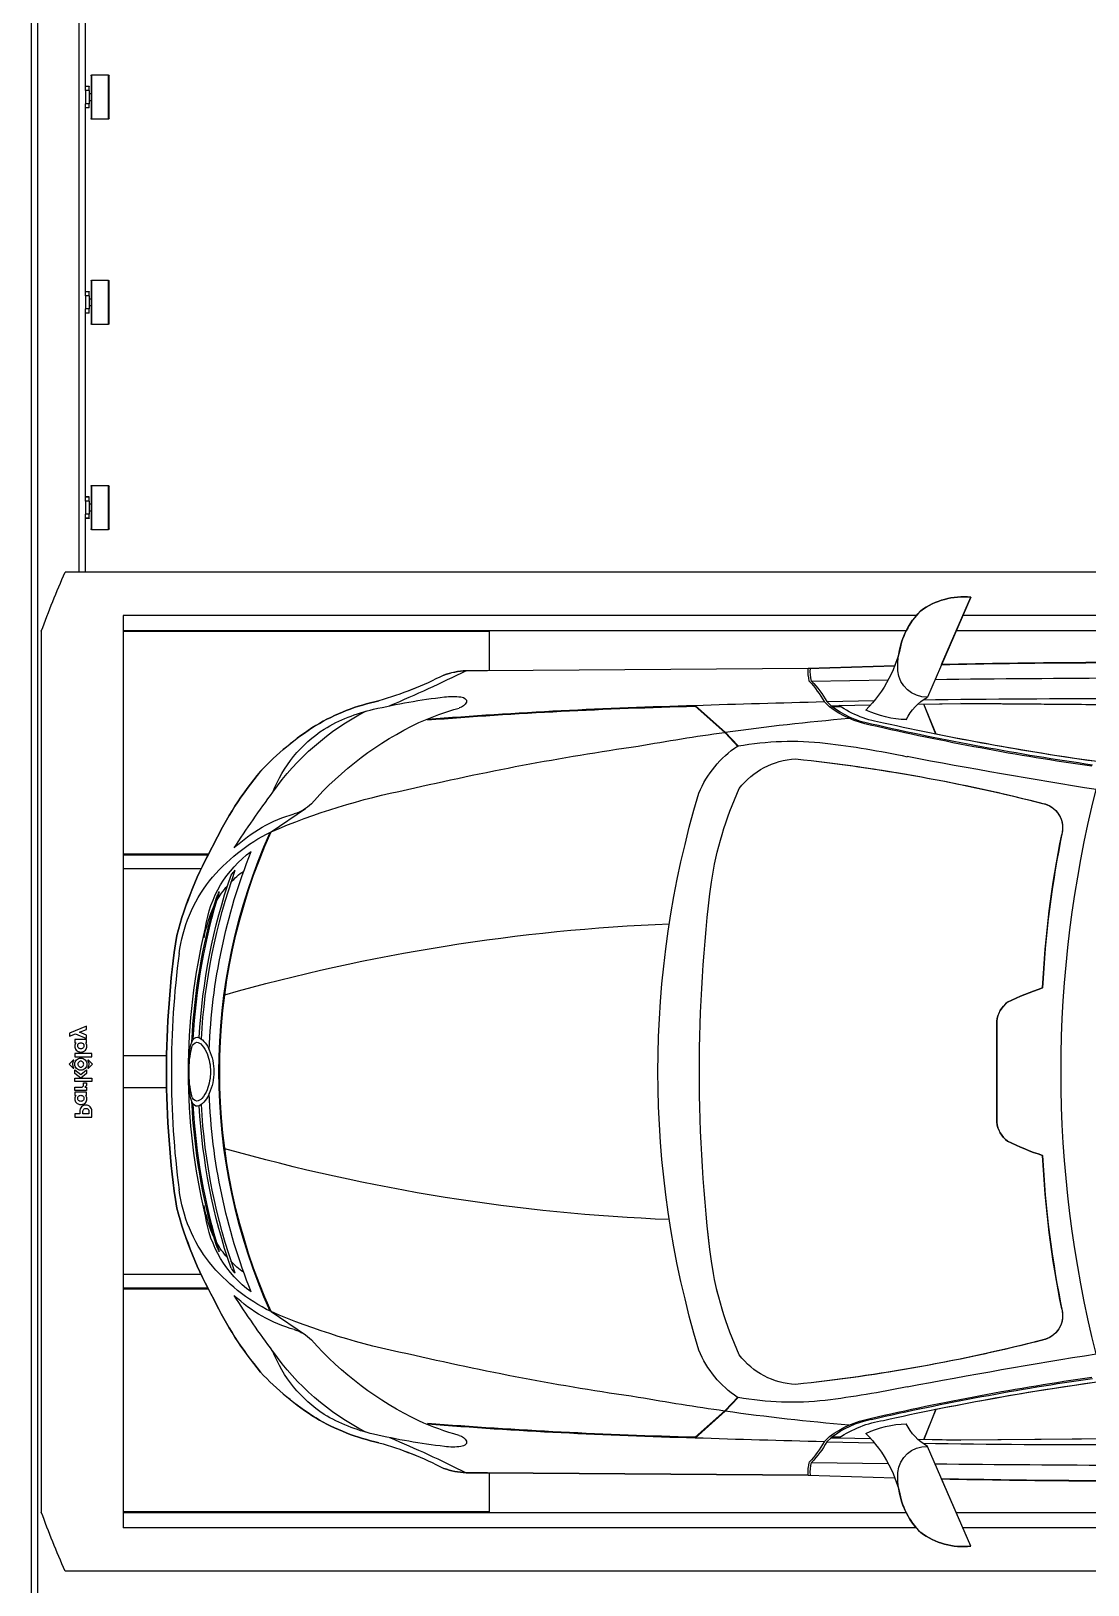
# Model space of a CAD drawing. Header units: millimetres. Extents: x 1221 to 4692, y 1119 to 4782.
# Drawn here: x 4039.6 to 4272.2, y 3611.7 to 3953.8 of the extents above; entities that cross this region are included whole.
import ezdxf

# ---------------------------------------------------------------- set-up
doc = ezdxf.new("R2010")
doc.units = ezdxf.units.MM
for name, color, linetype in [('PK24-LOGO', 7, 'Continuous'), ('PK24E', 7, 'Continuous'), ('PK24E-COMP-CAR', 7, 'Continuous')]:
    doc.layers.add(name, color=color, linetype=linetype)
doc.layers.add('PK24E-COMP-PALLET', color=132, linetype='Continuous', true_color=0x00b7c8)
doc.layers.add('PK24E-SYS-SHELF', color=31, linetype='Continuous', true_color=0xffcc5a)

# ---------------------------------------------------------------- blocks, each defined once
blk = doc.blocks.new('SEDAN---TOP-COMP-PKE24')
at = {"layer": 'PK24E-COMP-CAR'}
for p, q in [((-62.86, 104.5), (-72.44, 82.5)), ((-98.66, 88.8), (-79.61, 89.39)), ((-169.27, 88.29), (-174, 88.29)), ((-98.66, 88.8), (-169.27, 88.29)), ((-97.93, 86.02), (-81.06, 86.26)), ((-116.92, 74.75), (-123.58, 80.66)), ((-116.92, 74.58), (-123.58, 80.49)), ((-95.15, 81.48), (-93.97, 80.32)), ((-94.58, 81.49), (-84.09, 81.71)), ((-94.58, 81.49), (-93.64, 80.58)), ((-93.64, 80.58), (-91.91, 80.62)), ((-93.36, 80.34), (-91.61, 80.39)), ((-91.91, 80.62), (-84.91, 80.75)), ((-74.57, 80.93), (-65.09, 81.1)), ((-70.54, 74.33), (-73.22, 80.95)), ((15.63, 80.44), (-65.09, 81.1)), ((-114.09, 71.73), (-116.92, 74.75)), ((-114.09, 71.56), (-116.92, 74.58)), ((-216.91, 52.81), (-209.34, 57.94)), ((-57.16, 11.11), (-57.16, -11.11)), ((-216.91, -52.81), (-209.34, -57.94)), ((-114.09, -71.56), (-116.92, -74.58)), ((-114.09, -71.73), (-116.92, -74.75)), ((-116.92, -74.58), (-123.58, -80.49)), ((-116.92, -74.75), (-123.58, -80.66)), ((-70.54, -74.33), (-73.22, -80.95)), ((-95.15, -81.48), (-93.97, -80.32)), ((-94.58, -81.49), (-93.64, -80.58)), ((-94.58, -81.49), (-84.09, -81.71)), ((-93.64, -80.58), (-91.91, -80.62)), ((-93.36, -80.34), (-91.61, -80.39)), ((-91.91, -80.62), (-84.91, -80.75)), ((-74.57, -80.93), (-65.09, -81.1)), ((15.63, -80.44), (-65.09, -81.1)), ((-62.86, -104.5), (-72.44, -82.5)), ((-169.27, -88.29), (-174, -88.29)), ((-98.66, -88.8), (-169.27, -88.29)), ((-98.66, -88.8), (-79.61, -89.39)), ((-97.93, -86.02), (-81.06, -86.26))]:
    blk.add_line(p, q, dxfattribs=at)
blk.add_lwpolyline([(-9.49, -90.01, -0.007742), (-69.33, -89.64), (-62.86, -104.5, -0.182926), (-73.91, -101.48, -0.158163), (-78.74, -91.93, 0.023024), (-79.61, -89.39), (-98.66, -88.8), (-169.27, -88.29), (-174, -88.29, -0.075259), (-178.89, -87.33, 0.049447), (-193.17, -81.68, -0.080698), (-207.09, -76.23, -0.062715), (-219.23, -66.14, -0.061643), (-229.5, -50.11, -0.061425), (-237.69, -30.02, -0.075225), (-237.69, 30.02, -0.061425), (-229.5, 50.11, -0.061643), (-219.23, 66.14, -0.062715), (-207.09, 76.23, -0.080698), (-193.17, 81.68, 0.049447), (-178.89, 87.33, -0.075259), (-174, 88.29), (-169.27, 88.29), (-98.66, 88.8), (-79.61, 89.39, 0.023024), (-78.74, 91.93, -0.158163), (-73.91, 101.48, -0.182926), (-62.86, 104.5), (-69.33, 89.64, -0.007742), (-9.49, 90.01, -0.077763)], format="xyb", dxfattribs=at)
for points in [[(-65.09, 81.1), (-73.22, 80.95), (-70.53, 74.32, 0.014822), (-35.67, 68.36, 0.030043), (2.71, 65.49, 0.004063), (16.22, 65.21, 0.035411), (8.42, 80.5)], [(-101.46, 68.87, 0.21976), (-113.83, 62.35, 0.069678), (-119.98, 41.74, 0.063275), (-119.98, -41.74, 0.069678), (-113.83, -62.35, 0.21976), (-101.46, -68.87, 0.037117), (-46.41, -58.91, 0.360325), (-42.69, -53.02, -0.038423), (-47.08, -18.45, -0.032223), (-54.77, -15.32, -0.201945), (-57.16, -11.11), (-57.16, 11.11, -0.201945), (-54.77, 15.32, -0.032223), (-47.08, 18.45, -0.038423), (-42.69, 53.02, 0.360325), (-46.41, 58.91, 0.037117)], [(-35.67, -68.36, 0.014822), (-70.53, -74.32), (-73.22, -80.95), (-65.09, -81.1), (8.42, -80.5, 0.035411), (16.22, -65.21, 0.004063), (2.71, -65.49, 0.030043)]]:
    blk.add_lwpolyline(points, format="xyb", close=True, dxfattribs=at)
for centre, radius, start, end in [((-64.4, 88.4), 16.17, 84.5375, 126.0025), ((-61.6, 89.26), 17.35, 135.2065, 183.224), ((-106.68, 100.05), 29.09, 315.424, 349.2913), ((-27.52, -1842.23), 1932.32, 89.46551, 91.2399), ((-214.5, 156.5), 77.8, 285.9155, 297.2387), ((-297.73, 335.52), 276.47, 292.7519, 296.5872), ((-173.26, 71.64), 16.67, 92.5187, 109.7343), ((-88.33, 88.24), 10.35, 176.9022, 192.453), ((-120.33, 66.66), 29.22, 30.4712, 41.4579), ((-90.22, 88.08), 7.98, 174.7847, 194.9697), ((-112.63, 71.62), 20.57, 28.6754, 44.4041), ((-72.64, 88.8), 6.31, 184.7355, 271.8294), ((-4.65, -5675.73), 5762.5, 89.826757, 90.657219), ((-161.84, -60.16), 143.68, 96.751, 103.0827), ((-176.92, 69.41), 13.23, 82.1737, 97.8561), ((-175.21, 80.92), 1.6, 41.6512, 86.9746), ((-66.73, 72.51), 11.5, 119.7345, 154.246), ((-36.58, -2440.23), 2522.39, 88.81394, 90.83629), ((-170.4, 29.26), 56.29, 117.1325, 144.9762), ((-183.36, 36.09), 46.63, 102.1421, 120.5966), ((-186.34, 43.99), 36.69, 102.6348, 120.9753), ((-160.31, 24.5), 57.62, 105.3002, 114.6581), ((-95.87, -1030.07), 1111.07, 91.42921, 94.47226), ((-95.87, -1030.24), 1111.07, 91.42921, 94.47226), ((-176.09, 82.51), 2.49, 283.1984, 331.9154), ((-174.55, 81.55), 0.692, 341.7255, 38.8125), ((-36.32, -2454.38), 2536.54, 91.32888, 91.97137), ((-80.5, 98.49), 22.61, 233.4438, 258.5287), ((-80.74, 97.3), 21.15, 232.2694, 259.1312), ((-78.45, 100.5), 24, 235.8879, 261.2775), ((-76.49, 99.59), 22.08, 244.6304, 268.4473), ((-173.07, 23), 63.18, 122.5877, 136.9421), ((-189.22, 50.92), 29.29, 123.1182, 158.6656), ((-152.98, 10.65), 73.28, 115.3484, 138.6962), ((-43.08, -455.9), 535.77, 94.9919, 97.9221), ((48.2, 656.1), 594.88, 257.06162, 261.83817), ((50.14, 668.51), 607.14, 257.16578, 261.83301), ((47.41, 659.23), 596.69, 257.46559, 261.99639), ((-45, -438.56), 518.32, 97.995, 100.1199), ((-102.26, 4.78), 67.99, 83.8009, 100.0181), ((-118.87, -126.79), 200.59, 77.923, 83.141), ((-52.64, -509.63), 587.29, 98.16734, 103.21053), ((-101.49, 52.6), 22.96, 123.6769, 157.6102), ((-100.59, 52.21), 16.68, 92.9735, 142.5507), ((-140.88, -306.38), 377.31, 75.6057, 84.0024), ((209.43, 1589.03), 1546.4, 259.32932, 260.89545), ((-159.64, 16.61), 77.48, 140.2708, 154.3805), ((-158.26, -83.55), 148.45, 101.1054, 113.2737), ((-43.31, 30.11), 77.54, 155.4324, 171.3758), ((210.31, 0), 253.31, 165.808, 194.192), ((-20.48, -83.54), 243.89, 143.4887, 147.0067), ((-214.29, 65.25), 8.83, 286.3623, 315.0949), ((81.19, 0), 212.94, 163.2572, 196.7428), ((-48.11, 53.72), 5.46, 344.2805, 79.2136), ((-203.41, 26.57), 31.35, 105.5199, 133.6166), ((-199.28, 16.8), 40.1, 116.0817, 141.0743), ((-99.23, 0), 129.15, 155.9157, 204.0843), ((-99.06, 0), 129.15, 155.8616, 204.1384), ((179.75, 7.18), 227.11, 168.5559, 177.1567), ((-152.11, 6.89), 88.65, 150.8176, 164.8775), ((-206.61, 28.32), 24.95, 126.0607, 172.1709), ((-99.65, -0.01), 130.96, 158.2662, 177.8999), ((-205.51, 22.25), 31.83, 141.6601, 173.1733), ((-99.67, -0.01), 133.28, 161.0425, 176.7705), ((-99.66, -0.01), 132.78, 160.4779, 176.8863), ((-216.31, 33.98), 12.15, 123.0411, 140.9727), ((-198.32, 21.08), 35.27, 138.6846, 140.9658), ((208.52, 0), 331.14, 172.7589, 187.2411), ((-99.66, -0.01), 134.86, 163.5999, 177.2039), ((-99.68, 0), 134.56, 162.8481, 176.962), ((-185.33, 17.99), 48.1, 153.192, 155.3203), ((-213.93, 29.41), 17.05, 137.5427, 151.3063), ((-197.47, 22.79), 34.84, 156.654, 168.918), ((-99.69, 0), 135.4, 166.4538, 193.5462), ((-112.46, -386.64), 419.55, 92.2915, 105.8548), ((-39.3, 0), 200.64, 171.3961, 188.6039), ((-36.68, 0), 202.11, 172.5993, 187.4007), ((-26.66, -42.67), 64.44, 108.4794, 115.8619), ((-50.97, 10.37), 6.23, 127.5597, 173.228), ((-228.37, 3.97), 6.5, 150.9416, 173.9628), ((-233.19, 6.58), 1.02, 63.7035, 147.9621), ((-235.4, 3.07), 5.18, 19.4522, 58.9919), ((-202.83, 0.56), 32.26, 172.7148, 178.7464), ((-212.26, 0.19), 22.72, 166.9051, 180.4687), ((-232.9, 5.01), 1.53, 102.1025, 167.8605), ((-233.52, 4.76), 1.77, 38.8304, 81.862), ((-237.14, 1.55), 6.6, 21.4953, 40.8079), ((-240.92, 0.01), 10.68, 359.9671, 21.793), ((-241.08, 0.02), 11.58, 359.9064, 24.3217), ((-202.83, -0.56), 32.26, 181.2536, 187.2852), ((-212.26, -0.19), 22.72, 179.5313, 193.0949), ((-240.92, -0.01), 10.68, 338.207, 0.0329), ((-241.08, -0.02), 11.58, 335.6783, 0.0936), ((-228.37, -3.97), 6.5, 186.0372, 209.0584), ((-232.9, -5.01), 1.53, 192.1395, 257.8975), ((-99.66, 0.01), 134.86, 182.7961, 196.4001), ((-233.52, -4.76), 1.77, 278.138, 321.1696), ((-235.4, -3.07), 5.18, 301.0081, 340.5478), ((-237.14, -1.55), 6.6, 319.1921, 338.5047), ((-99.65, 0.01), 130.96, 182.1001, 201.7338), ((-99.68, 0), 134.56, 183.038, 197.1519), ((-233.19, -6.58), 1.02, 212.0379, 296.2965), ((-99.67, 0.01), 133.28, 183.2295, 198.9575), ((-99.66, 0.01), 132.78, 183.1137, 199.5221), ((-50.97, -10.37), 6.23, 186.772, 232.4403), ((-112.46, 386.64), 419.55, 254.1452, 267.7085), ((-26.66, 42.67), 64.44, 244.1381, 251.5206), ((179.75, -7.18), 227.11, 182.8433, 191.4441), ((-205.51, -22.25), 31.83, 186.8267, 218.3399), ((-152.11, -6.89), 88.65, 195.1225, 209.1824), ((-197.47, -22.79), 34.84, 191.082, 203.346), ((-206.61, -28.32), 24.95, 187.8291, 233.9393), ((-213.93, -29.41), 17.05, 208.6937, 222.4573), ((-185.33, -17.99), 48.1, 204.6797, 206.808), ((-199.28, -16.8), 40.1, 218.9257, 243.9183), ((-216.31, -33.98), 12.15, 219.0273, 236.9589), ((-198.32, -21.08), 35.27, 219.0342, 221.3154), ((-43.31, -30.11), 77.54, 188.6242, 204.5676), ((-159.64, -16.61), 77.48, 205.6195, 219.7292), ((-20.48, 83.54), 243.89, 212.9933, 216.5113), ((-203.41, -26.57), 31.35, 226.3834, 254.4801), ((-158.26, 83.55), 148.45, 246.7263, 258.8946), ((-48.11, -53.72), 5.46, 280.7864, 15.7195), ((-214.29, -65.25), 8.83, 44.9051, 73.6377), ((-170.4, -29.26), 56.29, 215.0238, 242.8675), ((-189.22, -50.92), 29.29, 201.3344, 236.8818), ((-152.98, -10.65), 73.28, 221.3038, 244.6516), ((-101.49, -52.6), 22.96, 202.3898, 236.3231), ((-140.88, 306.38), 377.31, 275.9976, 284.3943), ((-52.64, 509.63), 587.29, 256.78947, 261.83266), ((-100.59, -52.21), 16.68, 217.4493, 267.0265), ((209.43, -1589.03), 1546.4, 99.10455, 100.67068), ((-173.07, -23), 63.18, 223.0579, 237.4123), ((48.2, -656.1), 594.88, 98.16183, 102.93838), ((50.14, -668.51), 607.14, 98.16699, 102.83422), ((47.41, -659.23), 596.69, 98.00361, 102.53441), ((-45, 438.56), 518.32, 259.8801, 262.005), ((-102.26, -4.78), 67.99, 259.9819, 276.1991), ((-118.87, 126.79), 200.59, 276.859, 282.077), ((-43.08, 455.9), 535.77, 262.0779, 265.0081), ((-183.36, -36.09), 46.63, 239.4034, 257.8579), ((-186.34, -43.99), 36.69, 239.0247, 257.3652), ((-160.31, -24.5), 57.62, 245.3419, 254.6998), ((-95.87, 1030.24), 1111.07, 265.52774, 268.57079), ((-95.87, 1030.07), 1111.07, 265.52774, 268.57079), ((-80.5, -98.49), 22.61, 101.4713, 126.5562), ((-80.74, -97.3), 21.15, 100.8688, 127.7306), ((-78.45, -100.5), 24, 98.7225, 124.1121), ((-76.49, -99.59), 22.08, 91.5527, 115.3696), ((-66.73, -72.51), 11.5, 205.754, 240.2655), ((-161.84, 60.16), 143.68, 256.9173, 263.249), ((-214.5, -156.5), 77.8, 62.7613, 74.0845), ((-297.73, -335.52), 276.47, 63.4128, 67.2481), ((-176.09, -82.51), 2.49, 28.0846, 76.8016), ((-175.21, -80.92), 1.6, 273.0254, 318.3488), ((-174.55, -81.55), 0.692, 321.1875, 18.2745), ((-36.32, 2454.38), 2536.54, 268.02863, 268.67112), ((-120.33, -66.66), 29.22, 318.5421, 329.5288), ((-112.63, -71.62), 20.57, 315.5959, 331.3246), ((-106.68, -100.05), 29.09, 10.7087, 44.576), ((-36.58, 2440.23), 2522.39, 269.16371, 271.18606), ((-176.92, -69.41), 13.23, 262.1439, 277.8263), ((-72.64, -88.8), 6.31, 88.1706, 175.2645), ((-173.26, -71.64), 16.67, 250.2657, 267.4813), ((-88.33, -88.24), 10.35, 167.547, 183.0978), ((-90.22, -88.08), 7.98, 165.0303, 185.2153), ((-61.6, -89.26), 17.35, 176.776, 224.7935), ((-4.65, 5675.73), 5762.5, 269.342781, 270.173243), ((-27.52, 1842.23), 1932.32, 268.7601, 270.53449), ((-64.4, -88.4), 16.17, 233.9975, 275.4625)]:
    blk.add_arc(centre, radius, start, end, dxfattribs=at)
blk = doc.blocks.new('LOGO----DECOR-PK24')
at = {"layer": 'PK24-LOGO'}
for p, q in [((-10, 2.13), (-8.71, 2.13)), ((-10, -1.62), (-10, 2.13)), ((-9.29, 1.47), (-9.29, 0.11)), ((-8.76, 1.47), (-9.29, 1.47)), ((-9.29, 0.11), (-8.76, 0.11)), ((-8.61, 1.46), (-8.76, 1.47)), ((-8.76, 0.11), (-8.61, 0.13)), ((-8.71, 2.13), (-8.43, 2.11)), ((-8.48, 1.42), (-8.61, 1.46)), ((-8.61, 0.13), (-8.48, 0.17)), ((-8.36, 1.35), (-8.48, 1.42)), ((-8.48, 0.17), (-8.36, 0.23)), ((-8.43, 2.11), (-8.3, 2.07)), ((-8.26, 1.27), (-8.36, 1.35)), ((-8.36, 0.23), (-8.26, 0.31)), ((-8.3, 2.07), (-8.17, 2.03)), ((-8.19, 1.17), (-8.26, 1.27)), ((-8.26, 0.31), (-8.19, 0.41)), ((-8.13, 1.05), (-8.19, 1.17)), ((-8.19, 0.41), (-8.13, 0.53)), ((-8.17, 2.03), (-7.94, 1.9)), ((-8.09, 0.93), (-8.13, 1.05)), ((-8.13, 0.53), (-8.09, 0.66)), ((-8.08, 0.79), (-8.09, 0.93)), ((-8.09, 0.66), (-8.08, 0.79)), ((-7.94, 1.9), (-7.74, 1.74)), ((-7.74, 1.74), (-7.58, 1.55)), ((-7.58, 0.04), (-7.74, -0.16)), ((-7.58, 1.55), (-7.46, 1.32)), ((-7.46, 0.27), (-7.58, 0.04)), ((-7.46, 1.32), (-7.38, 1.06)), ((-7.38, 0.52), (-7.46, 0.27)), ((-7.38, 1.06), (-7.36, 0.79)), ((-7.36, 0.79), (-7.38, 0.52)), ((-7.19, -0.02), (-7.16, 0.13)), ((-7.16, 0.13), (-7.11, 0.26)), ((-7.11, 0.26), (-6.98, 0.49)), ((-6.98, 0.49), (-6.82, 0.68)), ((-6.82, 0.68), (-6.62, 0.82)), ((-6.62, 0.82), (-6.41, 0.92)), ((-6.42, 0.06), (-6.48, -0.05)), ((-6.33, 0.17), (-6.42, 0.06)), ((-6.41, 0.92), (-6.19, 0.98)), ((-6.23, 0.25), (-6.33, 0.17)), ((-6.11, 0.31), (-6.23, 0.25)), ((-6.19, 0.98), (-5.97, 1)), ((-5.98, 0.35), (-6.11, 0.31)), ((-5.84, 0.36), (-5.98, 0.35)), ((-5.97, 1), (-5.74, 0.98)), ((-5.71, 0.35), (-5.84, 0.36)), ((-5.74, 0.98), (-5.53, 0.92)), ((-5.58, 0.31), (-5.71, 0.35)), ((-5.47, 0.24), (-5.58, 0.31)), ((-5.53, 0.92), (-5.35, 0.82)), ((-5.37, 0.16), (-5.47, 0.24)), ((-5.29, 0.06), (-5.37, 0.16)), ((-5.35, 0.82), (-5.21, 0.7)), ((-5.23, -0.06), (-5.29, 0.06)), ((-5.21, 0.7), (-5.21, 0.95)), ((-5.21, 0.95), (-4.5, 0.95)), ((-4.5, 0.95), (-4.5, -1.62)), ((-3.41, 0.95), (-4.11, 0.95)), ((-4.11, 0.95), (-4.11, -1.62)), ((-3.41, 0.53), (-3.41, 0.95)), ((-3.36, 0.62), (-3.41, 0.53)), ((-3.37, -0.03), (-3.32, 0.06)), ((-3.29, 0.71), (-3.36, 0.62)), ((-3.32, 0.06), (-3.26, 0.13)), ((-3.22, 0.78), (-3.29, 0.71)), ((-3.26, 0.13), (-3.19, 0.19)), ((-3.14, 0.84), (-3.22, 0.78)), ((-3.19, 0.19), (-3.11, 0.23)), ((-3.05, 0.89), (-3.14, 0.84)), ((-3.11, 0.23), (-3.02, 0.26)), ((-2.94, 0.92), (-3.05, 0.89)), ((-3.02, 0.26), (-2.92, 0.27)), ((-2.83, 0.94), (-2.94, 0.92)), ((-2.92, 0.27), (-2.42, 0.27)), ((-2.7, 0.95), (-2.83, 0.94)), ((-2.42, 0.95), (-2.7, 0.95)), ((-2.42, 0.27), (-2.42, 0.95)), ((-1.42, 2.13), (-2.13, 2.13)), ((-2.13, 2.13), (-2.13, -1.62)), ((-1.42, -1.62), (-1.42, 2.13)), ((-0.37, 0.95), (-1.42, -0.33)), ((-0.61, -0.33), (0.44, 0.95)), ((0.44, 0.95), (-0.37, 0.95)), ((0.44, 0.19), (0.36, -0.06)), ((0.56, 0.41), (0.44, 0.19)), ((0.72, 0.61), (0.56, 0.41)), ((0.92, 0.77), (0.72, 0.61)), ((0.77, 1.32), (0.79, 1.37)), ((0.78, 1.26), (0.77, 1.32)), ((0.81, 1.24), (0.78, 1.26)), ((0.79, 1.37), (1.61, 2.19)), ((0.85, 1.23), (0.81, 1.24)), ((0.89, 1.24), (0.85, 1.23)), ((1.07, 1.32), (0.89, 1.24)), ((1.15, 0.9), (0.92, 0.77)), ((1.27, 1.37), (1.07, 1.32)), ((1.07, -0.08), (1.13, 0.03)), ((1.13, 0.03), (1.21, 0.12)), ((1.4, 0.98), (1.15, 0.9)), ((1.21, 0.12), (1.3, 0.2)), ((1.46, 1.41), (1.27, 1.37)), ((1.3, 0.2), (1.41, 0.26)), ((1.67, 1), (1.4, 0.98)), ((1.41, 0.26), (1.54, 0.3)), ((1.67, 1.42), (1.46, 1.41)), ((1.54, 0.3), (1.67, 0.31)), ((1.61, 2.19), (1.67, 2.21)), ((1.67, 2.21), (1.73, 2.19)), ((1.87, 1.41), (1.67, 1.42)), ((1.94, 0.98), (1.67, 1)), ((1.67, 0.31), (1.8, 0.3)), ((1.73, 2.19), (2.54, 1.37)), ((1.8, 0.3), (1.92, 0.26)), ((2.07, 1.37), (1.87, 1.41)), ((1.92, 0.26), (2.03, 0.2)), ((2.19, 0.9), (1.94, 0.98)), ((2.03, 0.2), (2.13, 0.12)), ((2.26, 1.32), (2.07, 1.37)), ((2.13, 0.12), (2.2, 0.03)), ((2.41, 0.77), (2.19, 0.9)), ((2.2, 0.03), (2.26, -0.08)), ((2.45, 1.24), (2.26, 1.32)), ((2.61, 0.61), (2.41, 0.77)), ((2.48, 1.23), (2.45, 1.24)), ((2.52, 1.24), (2.48, 1.23)), ((2.55, 1.26), (2.52, 1.24)), ((2.54, 1.37), (2.57, 1.32)), ((2.57, 1.32), (2.55, 1.26)), ((2.78, 0.41), (2.61, 0.61)), ((2.9, 0.19), (2.78, 0.41)), ((2.98, -0.06), (2.9, 0.19)), ((3.31, 2.13), (4.01, 2.13)), ((3.31, -1.62), (3.31, 2.13)), ((4.01, 2.13), (4.01, -1.62)), ((4.37, -0.02), (4.4, 0.13)), ((4.4, 0.13), (4.45, 0.26)), ((4.45, 0.26), (4.58, 0.49)), ((4.58, 0.49), (4.74, 0.68)), ((4.74, 0.68), (4.93, 0.82)), ((4.93, 0.82), (5.15, 0.92)), ((5.14, 0.06), (5.08, -0.05)), ((5.23, 0.17), (5.14, 0.06)), ((5.15, 0.92), (5.37, 0.98)), ((5.33, 0.25), (5.23, 0.17)), ((5.45, 0.31), (5.33, 0.25)), ((5.37, 0.98), (5.59, 1)), ((5.58, 0.35), (5.45, 0.31)), ((5.72, 0.36), (5.58, 0.35)), ((5.59, 1), (5.82, 0.98)), ((5.85, 0.35), (5.72, 0.36)), ((5.82, 0.98), (6.03, 0.92)), ((5.98, 0.31), (5.85, 0.35)), ((6.09, 0.24), (5.98, 0.31)), ((6.03, 0.92), (6.21, 0.82)), ((6.19, 0.16), (6.09, 0.24)), ((6.27, 0.06), (6.19, 0.16)), ((6.21, 0.82), (6.35, 0.7)), ((6.32, -0.06), (6.27, 0.06)), ((6.35, 0.7), (6.35, 0.95)), ((6.35, 0.95), (7.06, 0.95)), ((7.06, 0.95), (7.06, -1.62)), ((8.33, -1.51), (7.31, 0.95)), ((7.31, 0.95), (8.05, 0.95)), ((8.05, 0.95), (8.68, -0.63)), ((10, 0.95), (8.51, -2.81)), ((8.68, -0.63), (9.27, 0.95)), ((9.27, 0.95), (10, 0.95)), ((-9.29, -1.62), (-10, -1.62)), ((-8.71, -0.55), (-9.29, -0.55)), ((-9.29, -0.55), (-9.29, -1.62)), ((-8.43, -0.52), (-8.71, -0.55)), ((-8.3, -0.49), (-8.43, -0.52)), ((-8.17, -0.44), (-8.3, -0.49)), ((-7.94, -0.32), (-8.17, -0.44)), ((-7.74, -0.16), (-7.94, -0.32)), ((-7.22, -0.33), (-7.21, -0.17)), ((-7.21, -0.5), (-7.22, -0.33)), ((-7.21, -0.17), (-7.19, -0.02)), ((-7.19, -0.65), (-7.21, -0.5)), ((-7.16, -0.79), (-7.19, -0.65)), ((-7.1, -0.92), (-7.16, -0.79)), ((-6.97, -1.15), (-7.1, -0.92)), ((-6.81, -1.34), (-6.97, -1.15)), ((-6.62, -1.48), (-6.81, -1.34)), ((-6.41, -1.59), (-6.62, -1.48)), ((-6.52, -0.18), (-6.53, -0.33)), ((-6.53, -0.33), (-6.52, -0.47)), ((-6.48, -0.05), (-6.52, -0.18)), ((-6.52, -0.47), (-6.48, -0.6)), ((-6.48, -0.6), (-6.42, -0.72)), ((-6.42, -0.72), (-6.33, -0.82)), ((-6.19, -1.65), (-6.41, -1.59)), ((-6.33, -0.82), (-6.23, -0.9)), ((-6.23, -0.9), (-6.11, -0.97)), ((-5.98, -1.67), (-6.19, -1.65)), ((-6.11, -0.97), (-5.98, -1.01)), ((-5.98, -1.01), (-5.84, -1.02)), ((-5.74, -1.65), (-5.98, -1.67)), ((-5.84, -1.02), (-5.71, -1.01)), ((-5.53, -1.57), (-5.74, -1.65)), ((-5.71, -1.01), (-5.58, -0.97)), ((-5.58, -0.97), (-5.47, -0.9)), ((-5.35, -1.47), (-5.53, -1.57)), ((-5.47, -0.9), (-5.37, -0.82)), ((-5.37, -0.82), (-5.29, -0.72)), ((-5.21, -1.33), (-5.35, -1.47)), ((-5.29, -0.72), (-5.23, -0.6)), ((-5.2, -0.19), (-5.23, -0.06)), ((-5.23, -0.6), (-5.2, -0.47)), ((-5.21, -1.62), (-5.21, -1.33)), ((-5.21, -1.33), (-5.21, -1.33)), ((-4.5, -1.62), (-5.21, -1.62)), ((-5.19, -0.33), (-5.2, -0.19)), ((-5.2, -0.47), (-5.19, -0.33)), ((-4.11, -1.62), (-3.41, -1.62)), ((-3.41, -0.21), (-3.4, -0.12)), ((-3.41, -1.62), (-3.41, -0.21)), ((-3.4, -0.12), (-3.37, -0.03)), ((-2.13, -1.62), (-1.42, -1.62)), ((-1.42, -0.33), (-0.37, -1.62)), ((0.44, -1.62), (-0.61, -0.33)), ((-0.37, -1.62), (0.44, -1.62)), ((0.36, -0.06), (0.33, -0.33)), ((0.33, -0.33), (0.36, -0.6)), ((0.36, -0.6), (0.44, -0.85)), ((0.44, -0.85), (0.56, -1.08)), ((0.56, -1.08), (0.72, -1.28)), ((0.72, -1.28), (0.92, -1.44)), ((0.77, -1.98), (0.78, -1.93)), ((0.79, -2.04), (0.77, -1.98)), ((0.78, -1.93), (0.81, -1.9)), ((1.61, -2.85), (0.79, -2.04)), ((0.81, -1.9), (0.85, -1.89)), ((0.85, -1.89), (0.89, -1.9)), ((0.89, -1.9), (1.07, -1.98)), ((0.92, -1.44), (1.15, -1.56)), ((1.02, -0.33), (1.03, -0.2)), ((1.03, -0.46), (1.02, -0.33)), ((1.03, -0.2), (1.07, -0.08)), ((1.07, -0.59), (1.03, -0.46)), ((1.13, -0.7), (1.07, -0.59)), ((1.07, -1.98), (1.27, -2.04)), ((1.21, -0.79), (1.13, -0.7)), ((1.15, -1.56), (1.4, -1.64)), ((1.3, -0.87), (1.21, -0.79)), ((1.27, -2.04), (1.46, -2.07)), ((1.41, -0.93), (1.3, -0.87)), ((1.4, -1.64), (1.67, -1.67)), ((1.54, -0.97), (1.41, -0.93)), ((1.46, -2.07), (1.67, -2.09)), ((1.67, -0.98), (1.54, -0.97)), ((1.67, -2.88), (1.61, -2.85)), ((1.8, -0.97), (1.67, -0.98)), ((1.67, -1.67), (1.94, -1.64)), ((1.67, -2.09), (1.87, -2.07)), ((1.73, -2.85), (1.67, -2.88)), ((2.54, -2.04), (1.73, -2.85)), ((1.92, -0.93), (1.8, -0.97)), ((1.87, -2.07), (2.07, -2.04)), ((2.03, -0.87), (1.92, -0.93)), ((1.94, -1.64), (2.19, -1.56)), ((2.13, -0.79), (2.03, -0.87)), ((2.07, -2.04), (2.26, -1.98)), ((2.2, -0.7), (2.13, -0.79)), ((2.19, -1.56), (2.41, -1.44)), ((2.26, -0.59), (2.2, -0.7)), ((2.26, -0.08), (2.3, -0.2)), ((2.3, -0.46), (2.26, -0.59)), ((2.26, -1.98), (2.45, -1.9)), ((2.3, -0.2), (2.31, -0.33)), ((2.31, -0.33), (2.3, -0.46)), ((2.41, -1.44), (2.61, -1.28)), ((2.45, -1.9), (2.48, -1.89)), ((2.48, -1.89), (2.52, -1.9)), ((2.52, -1.9), (2.55, -1.93)), ((2.57, -1.98), (2.54, -2.04)), ((2.55, -1.93), (2.57, -1.98)), ((2.61, -1.28), (2.78, -1.08)), ((2.78, -1.08), (2.9, -0.85)), ((2.9, -0.85), (2.98, -0.6)), ((3, -0.33), (2.98, -0.06)), ((2.98, -0.6), (3, -0.33)), ((4.01, -1.62), (3.31, -1.62)), ((4.34, -0.17), (4.37, -0.02)), ((4.34, -0.33), (4.34, -0.17)), ((4.34, -0.5), (4.34, -0.33)), ((4.37, -0.65), (4.34, -0.5)), ((4.4, -0.79), (4.37, -0.65)), ((4.46, -0.92), (4.4, -0.79)), ((4.59, -1.15), (4.46, -0.92)), ((4.75, -1.34), (4.59, -1.15)), ((4.94, -1.48), (4.75, -1.34)), ((5.15, -1.59), (4.94, -1.48)), ((5.04, -0.18), (5.03, -0.33)), ((5.03, -0.33), (5.04, -0.47)), ((5.08, -0.05), (5.04, -0.18)), ((5.04, -0.47), (5.08, -0.6)), ((5.08, -0.6), (5.14, -0.72)), ((5.14, -0.72), (5.23, -0.82)), ((5.37, -1.65), (5.15, -1.59)), ((5.23, -0.82), (5.33, -0.9)), ((5.33, -0.9), (5.45, -0.97)), ((5.58, -1.67), (5.37, -1.65)), ((5.45, -0.97), (5.58, -1.01)), ((5.58, -1.01), (5.72, -1.02)), ((5.81, -1.65), (5.58, -1.67)), ((5.72, -1.02), (5.85, -1.01)), ((6.03, -1.57), (5.81, -1.65)), ((5.85, -1.01), (5.98, -0.97)), ((5.98, -0.97), (6.09, -0.9)), ((6.21, -1.47), (6.03, -1.57)), ((6.09, -0.9), (6.19, -0.82)), ((6.19, -0.82), (6.27, -0.72)), ((6.35, -1.33), (6.21, -1.47)), ((6.27, -0.72), (6.32, -0.6)), ((6.36, -0.19), (6.32, -0.06)), ((6.32, -0.6), (6.36, -0.47)), ((6.35, -1.62), (6.35, -1.33)), ((6.35, -1.33), (6.35, -1.33)), ((7.06, -1.62), (6.35, -1.62)), ((6.37, -0.33), (6.36, -0.19)), ((6.36, -0.47), (6.37, -0.33)), ((7.8, -2.81), (8.33, -1.51)), ((8.51, -2.81), (7.8, -2.81))]:
    blk.add_line(p, q, dxfattribs=at)
blk = doc.blocks.new('*U41')
at = {"layer": 'PK24E-COMP-PALLET'}
for p, q in [((262.27, 110), (-262.27, 110)), ((-249.45, -100.42), (-249.45, 100.42)), ((-74.88, 100.42), (-249.45, 100.42)), ((249.45, 100.42), (-64.64, 100.42)), ((-267.5, -96.99), (-267.5, 96.99)), ((-77.07, 97.11), (-249.45, 97.11)), ((-168.92, 96.89), (-249.45, 96.89)), ((-168.92, 88.29), (-168.92, 96.89)), ((249.45, 97.11), (-66.08, 97.11)), ((-230.71, 47.89), (-249.45, 47.89)), ((-230.82, 47.67), (-249.45, 47.67)), ((-232.31, 44.65), (-249.45, 44.65)), ((-239.91, 3.52), (-249.45, 3.52)), ((-239.91, -3.52), (-249.45, -3.52)), ((-232.31, -44.65), (-249.45, -44.65)), ((-230.82, -47.67), (-249.45, -47.67)), ((-230.71, -47.89), (-249.45, -47.89)), ((-168.92, -96.89), (-168.92, -88.29)), ((-168.92, -96.89), (-249.45, -96.89)), ((-77.07, -97.11), (-249.45, -97.11)), ((249.45, -97.11), (-66.08, -97.11)), ((-74.88, -100.42), (-249.45, -100.42)), ((249.45, -100.42), (-64.64, -100.42)), ((262.27, -110), (-262.27, -110))]:
    blk.add_line(p, q, dxfattribs=at)
for start, end in [(156.6469, 159.5434), (200.4566, 203.3531)]:
    blk.add_arc((-7.5, 0), 277.5, start, end, dxfattribs=at)
at = {"linetype": 'Continuous', "rotation": 270}
blk.add_blockref('LOGO----DECOR-PK24', (-258.47, 0), dxfattribs=at)
at = {"layer": 'PK24E'}
blk.add_blockref('SEDAN---TOP-COMP-PKE24', (0, 0), dxfattribs=at)
blk = doc.blocks.new('*U49')
at = {"layer": 'PK24E-SYS-SHELF'}
for p, q in [((-268.25, 1037.98), (-268.25, -109.5)), ((-269.75, -109.5), (-269.75, 1022.8)), ((-259.25, -109.5), (-259.25, 116)), ((-257.75, 116), (-257.75, 103.89)), ((-256.55, 97.2), (-256.55, 106.5)), ((-252.75, 106.7), (-256.35, 106.7)), ((-256.35, 106.7), (-256.35, 97)), ((-252.75, 97), (-252.75, 106.7)), ((-252.55, 106.5), (-252.55, 97.2)), ((-256.95, 104.17), (-257.75, 104.17)), ((-256.95, 104.15), (-257.75, 104.15)), ((-257.75, 103.89), (-257.75, 103.26)), ((-256.95, 103.26), (-257.75, 103.26)), ((-257.75, 100.34), (-257.75, 103.26)), ((-256.95, 104.15), (-256.95, 104.17)), ((-256.95, 104.15), (-256.95, 103.26)), ((-256.95, 100.34), (-256.95, 103.26)), ((-256.95, 100.34), (-257.75, 100.34)), ((-257.75, 100.34), (-257.75, 99.71)), ((-257.75, 99.71), (-257.75, 58.69)), ((-256.95, 99.45), (-257.75, 99.45)), ((-257.75, 99.43), (-256.95, 99.43)), ((-256.55, 102.6), (-256.95, 102.6)), ((-256.95, 101), (-256.55, 101)), ((-256.95, 100.34), (-256.95, 99.45)), ((-256.95, 99.43), (-256.95, 99.45)), ((-256.55, 97.1), (-256.55, 97.2)), ((-256.35, 97), (-256.35, 96.9)), ((-256.35, 96.9), (-252.75, 96.9)), ((-252.75, 96.9), (-252.75, 97)), ((-252.55, 97.2), (-252.55, 97.1)), ((-256.95, 58.97), (-257.75, 58.97)), ((-256.95, 58.95), (-257.75, 58.95)), ((-257.75, 58.69), (-257.75, 58.06)), ((-256.95, 58.95), (-256.95, 58.97)), ((-256.95, 58.95), (-256.95, 58.06)), ((-256.55, 52), (-256.55, 61.3)), ((-252.75, 61.5), (-256.35, 61.5)), ((-256.35, 61.5), (-256.35, 51.8)), ((-252.75, 51.8), (-252.75, 61.5)), ((-252.55, 61.3), (-252.55, 52)), ((-256.95, 58.06), (-257.75, 58.06)), ((-257.75, 55.14), (-257.75, 58.06)), ((-256.95, 55.14), (-257.75, 55.14)), ((-257.75, 55.14), (-257.75, 54.51)), ((-256.95, 55.14), (-256.95, 58.06)), ((-256.55, 57.4), (-256.95, 57.4)), ((-256.95, 55.8), (-256.55, 55.8)), ((-256.95, 55.14), (-256.95, 54.25)), ((-257.75, 54.51), (-257.75, 13.49)), ((-256.95, 54.25), (-257.75, 54.25)), ((-257.75, 54.23), (-256.95, 54.23)), ((-256.95, 54.23), (-256.95, 54.25)), ((-256.55, 51.9), (-256.55, 52)), ((-256.35, 51.8), (-256.35, 51.7)), ((-256.35, 51.7), (-252.75, 51.7)), ((-252.75, 51.7), (-252.75, 51.8)), ((-252.55, 52), (-252.55, 51.9)), ((-256.95, 13.77), (-257.75, 13.77)), ((-256.95, 13.75), (-257.75, 13.75)), ((-256.95, 13.75), (-256.95, 13.77)), ((-256.95, 13.75), (-256.95, 12.86)), ((-256.55, 6.8), (-256.55, 16.1)), ((-252.75, 16.3), (-256.35, 16.3)), ((-256.35, 16.3), (-256.35, 6.6)), ((-252.75, 6.6), (-252.75, 16.3)), ((-252.55, 16.1), (-252.55, 6.8)), ((-257.75, 13.49), (-257.75, 12.86)), ((-256.95, 12.86), (-257.75, 12.86)), ((-257.75, 9.94), (-257.75, 12.86)), ((-256.95, 9.94), (-256.95, 12.86)), ((-256.55, 12.2), (-256.95, 12.2)), ((-256.95, 10.6), (-256.55, 10.6)), ((-256.95, 9.94), (-257.75, 9.94)), ((-257.75, 9.94), (-257.75, 9.31)), ((-257.75, 9.31), (-257.75, -31.71)), ((-256.95, 9.05), (-257.75, 9.05)), ((-257.75, 9.03), (-256.95, 9.03)), ((-256.95, 9.94), (-256.95, 9.05)), ((-256.95, 9.03), (-256.95, 9.05)), ((-256.55, 6.7), (-256.55, 6.8)), ((-256.35, 6.6), (-256.35, 6.5)), ((-256.35, 6.5), (-252.75, 6.5)), ((-252.75, 6.5), (-252.75, 6.6)), ((-252.55, 6.8), (-252.55, 6.7))]:
    blk.add_line(p, q, dxfattribs=at)
for centre, start, end in [((-256.35, 106.5), 90, 180), ((-252.75, 106.5), 0, 90), ((-256.35, 97.1), 180, 270), ((-252.75, 97.1), 270, 0), ((-256.35, 61.3), 90, 180), ((-252.75, 61.3), 0, 90), ((-256.35, 51.9), 180, 270), ((-252.75, 51.9), 270, 0), ((-256.35, 16.1), 90, 180), ((-252.75, 16.1), 0, 90), ((-256.35, 6.7), 180, 270), ((-252.75, 6.7), 270, 0)]:
    blk.add_arc(centre, 0.2, start, end, dxfattribs=at)
at = {"layer": 'PK24E'}
blk.add_blockref('*U41', (0, 226), dxfattribs=at)

msp = doc.modelspace()

# ---------------------------------------------------------------- block references
at = {"color": 1, "xscale": -1, "rotation": 180}
msp.add_blockref('*U49', (4309.31, 3950.7), dxfattribs=at)

doc.saveas('drawing.dxf')
